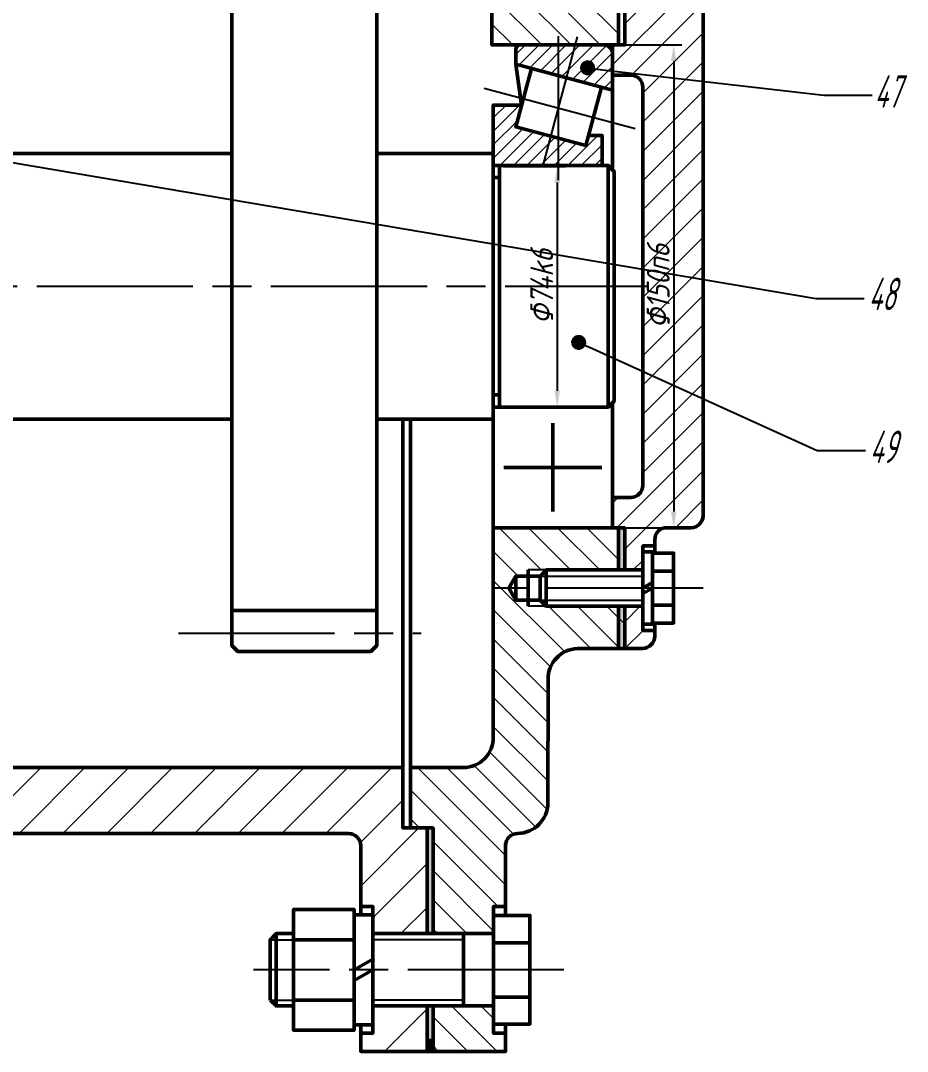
# Model space of a CAD drawing. Header units: millimetres. Extents: x 47 to 1236, y 39 to 880.
# Drawn here: x 394.3 to 530.5, y 337.2 to 495.7 of the extents above; entities that cross this region are included whole.
import ezdxf

# ---------------------------------------------------------------- set-up
doc = ezdxf.new("R2010")
doc.units = ezdxf.units.MM
doc.linetypes.add('ACAD_ISO08W100', pattern=[36, 24, -3, 6, -3])
doc.layers.get('Defpoints').update_dxf_attribs({"lineweight": 35})
for name, color, linetype, lineweight in [('中心线', 1, 'ACAD_ISO08W100', 35), ('剖面线', 6, 'Continuous', 35), ('尺寸', 4, 'Continuous', 25), ('粗实线', 7, 'Continuous', 50), ('细实线', 7, 'Continuous', 20)]:
    doc.layers.add(name, color=color, linetype=linetype, lineweight=lineweight)
doc.styles.get("Standard").update_dxf_attribs({"font": 'arial.ttf'})
doc.styles.add('工程字', font='gbenor.shx', dxfattribs={"width": 0.65, "oblique": 15, "height": 5, "bigfont": 'gbcbig.shx'})
doc.styles.add('工程字-35', font='gbeitc.shx', dxfattribs={"height": 3.5, "bigfont": 'gbcbig.shx'})
doc.dimstyles.new('GB-5', dxfattribs={"dimtxt": 5, "dimasz": 5, "dimexe": 2.5, "dimexo": 1, "dimgap": 1.25, "dimtad": 1, "dimdec": 0, "dimdsep": 46, "dimtxsty": '工程字', "dimcen": 5, "dimadec": 0, "dimazin": 0, "dimtol": 1, "dimtm": 0.029, "dimtfac": 0.7, "dimtdec": 0, "dimtix": 1, "dimtmove": 0, "dimatfit": 3, "dimtzin": 0, "dimarcsym": 0})
doc.dimstyles.new('ISO-25', dxfattribs={"dimtxt": 2.5, "dimasz": 2.5, "dimexe": 1.25, "dimexo": 0.625, "dimtad": 1, "dimtxsty": 'Standard', "dimcen": 2.5, "dimadec": 0, "dimazin": 0, "dimtfac": 1, "dimtmove": 0, "dimatfit": 3, "dimfxl": 1, "dimarcsym": 0})
pattern_1 = [(135, (-2345.1992, -1236.9755), (-2.245064, -2.245064), [])]
pattern_2 = [(45, (-2345.199, -1236.9755), (-3.367596, 3.367596), [])]

# ---------------------------------------------------------------- blocks, each defined once
blk = doc.blocks.new('*D45')
at = {"layer": 'Defpoints', "color": 0, "transparency": 16777216}
for p in [(527.72, 789.45), (527.72, 572.62), (186.04, 467.02)]:
    blk.add_point(p, dxfattribs=at)
at = {"layer": '尺寸', "color": 0, "lineweight": -2, "transparency": 16777216}
for p, q in [((186.04, 468.02), (186.04, 791.95)), ((527.72, 573.62), (527.72, 791.95)), ((191.04, 789.45), (522.72, 789.45))]:
    blk.add_line(p, q, dxfattribs=at)
at = {"layer": '尺寸', "color": 0, "transparency": 16777216}
for points in [[(191.04, 790.28), (191.04, 788.62), (186.04, 789.45)], [(522.72, 790.28), (522.72, 788.62), (527.72, 789.45)]]:
    blk.add_solid(points, dxfattribs=at)
at = {"layer": '尺寸', "color": 0, "lineweight": 20, "transparency": 16777216, "insert": (367.55, 793.2), "char_height": 5, "width": 5.653, "attachment_point": 5, "style": '工程字'}
blk.add_mtext('684', dxfattribs=at)
blk = doc.blocks.new('*D75')
at = {"layer": 'Defpoints', "color": 0, "transparency": 16777216}
for p in [(467.83, 473.29), (467.83, 436.28), (476.72, 436.28)]:
    blk.add_point(p, dxfattribs=at)
at = {"layer": '尺寸', "color": 0, "lineweight": -2, "transparency": 16777216}
for p, q in [((468.45, 473.29), (477.97, 473.29)), ((476.72, 470.79), (476.72, 438.78)), ((468.45, 436.28), (477.97, 436.28))]:
    blk.add_line(p, q, dxfattribs=at)
at = {"layer": '尺寸', "color": 0, "transparency": 16777216}
for points in [[(476.3, 470.79), (477.14, 470.79), (476.72, 473.29)], [(476.3, 438.78), (477.14, 438.78), (476.72, 436.28)]]:
    blk.add_solid(points, dxfattribs=at)
at = {"layer": '尺寸', "color": 0, "lineweight": 20, "transparency": 16777216, "insert": (474.34, 454.78), "char_height": 3.5, "attachment_point": 5, "rotation": 90, "style": '工程字-35'}
blk.add_mtext('Φ74k6', dxfattribs=at)
blk = doc.blocks.new('*D76')
at = {"layer": 'Defpoints', "color": 0, "transparency": 16777216}
for p in [(483.83, 491.97), (483.83, 417.71), (494.62, 417.71)]:
    blk.add_point(p, dxfattribs=at)
at = {"layer": '尺寸', "color": 0, "lineweight": -2, "transparency": 16777216}
for p, q in [((484.46, 491.97), (495.87, 491.97)), ((494.62, 489.47), (494.62, 420.21)), ((484.46, 417.71), (495.87, 417.71))]:
    blk.add_line(p, q, dxfattribs=at)
at = {"layer": '尺寸', "color": 0, "transparency": 16777216}
for points in [[(494.2, 489.47), (495.03, 489.47), (494.62, 491.97)], [(494.2, 420.21), (495.03, 420.21), (494.62, 417.71)]]:
    blk.add_solid(points, dxfattribs=at)
at = {"layer": '尺寸', "color": 0, "lineweight": 20, "transparency": 16777216, "insert": (492.24, 454.84), "char_height": 3.5, "attachment_point": 5, "rotation": 90, "style": '工程字-35'}
blk.add_mtext('Φ150n6', dxfattribs=at)

msp = doc.modelspace()

# ---------------------------------------------------------------- hatches: boundary and pattern name
at = {"layer": '剖面线', "lineweight": 20}
h = msp.add_hatch(dxfattribs=at)
h.set_pattern_fill('ANSI31', color=256, scale=1.857)
h.set_pattern_definition([(45, (-1369.831, -1140.957), (-4.169084, 4.169084), [])])
h.paths.add_polyline_path([(456.718, 665.459), (456.718, 672.439), (448.363, 672.439), (446.522, 672.439), (446.522, 669.647), (448.363, 669.647), (448.363, 665.459)])
h.paths.add_polyline_path([(456.718, 344.188), (448.363, 344.188), (448.363, 341.295), (448.363, 340.001), (446.522, 340.001), (446.522, 337.27), (446.562, 337.209), (448.363, 337.209), (456.718, 337.209)])
h = msp.add_hatch(color=256, dxfattribs=at)
h.dxf.hatch_style = 1
h.paths.add_polyline_path([(457.649, 672.439), (456.718, 672.439), (456.718, 665.459), (457.649, 665.459)])
h.paths.add_polyline_path([(457.649, 654.332), (456.718, 654.332), (456.718, 638.087), (457.649, 638.087)])
h.paths.add_polyline_path([(457.649, 371.561), (456.718, 371.561), (456.718, 355.315), (457.649, 355.315)])
h.paths.add_polyline_path([(457.649, 344.188), (456.718, 344.188), (456.718, 337.209), (457.649, 337.209), (457.649, 339.07)])
h = msp.add_hatch(dxfattribs=at)
h.set_pattern_fill('ANSI31', color=256)
h.set_pattern_definition([(45, (-2345.1992, -1236.9755), (-2.245064, 2.245064), [])])
h.paths.add_polyline_path([(499.165, 540.905), (497.696, 541.224), (497.683, 537.423), (491.189, 537.446), (491.207, 542.632), (489.879, 542.921), (489.879, 534.023), (499.165, 531.598)])
h.paths.add_polyline_path([(499.165, 543.917), (497.706, 543.917), (497.696, 541.224), (499.165, 540.905)])
h.paths.add_polyline_path([(491.212, 543.917), (489.879, 543.917), (489.879, 542.921), (491.207, 542.632)])
h.paths.add_polyline_path([(499.165, 531.598), (489.879, 534.023), (489.879, 530.949, -0.3694487), (488.018, 529.088), (485.226, 529.088), (485.226, 524.415), (487.087, 524.415), (487.087, 519.759), (499.165, 518.032)])
h.paths.add_polyline_path([(499.165, 518.032), (487.087, 519.759), (487.087, 511.709), (499.165, 509.886), (499.165, 513.298)])
h.paths.add_polyline_path([(499.165, 509.886), (487.087, 511.709), (487.087, 491.965), (486.157, 491.965), (485.226, 491.965), (485.226, 487.979), (499.165, 486.368)])
h.paths.add_polyline_path([(485.226, 487.979), (485.226, 487.332), (488.018, 487.332, -0.4012016), (489.879, 485.47), (489.879, 457.465), (499.165, 455.893), (499.165, 486.368)])
h.paths.add_polyline_path([(499.165, 455.893), (489.879, 457.465), (489.879, 441.74), (499.165, 437.526)])
h.paths.add_polyline_path([(499.165, 437.526), (489.879, 441.74), (489.879, 424.232, -0.4012016), (488.018, 422.37), (485.226, 422.37), (485.226, 417.707), (486.157, 417.707), (487.087, 417.707), (487.087, 411.233), (489.879, 411.233), (489.879, 414.936), (491.74, 414.936), (491.74, 415.866, -0.4549414), (493.581, 417.707), (497.304, 417.707, 0.3739206), (499.165, 419.569)])
h.paths.add_polyline_path([(494.721, 448.351), (494.721, 461.331), (490.346, 461.331), (490.346, 448.351)], flags=9)
h = msp.add_hatch(dxfattribs=at)
h.set_pattern_fill('ANSI31', color=256, scale=1.5)
h.set_pattern_definition(pattern_2)
edge = h.paths.add_edge_path()
edge.add_line((396.147, 541.399), (385.453, 541.399))
edge.add_line((385.453, 541.399), (385.453, 509.832))
edge.add_line((385.453, 509.832), (384.911, 508.521))
edge.add_line((384.911, 508.521), (383.596, 507.975))
edge.add_line((383.596, 507.975), (375.776, 507.975))
edge.add_line((375.776, 507.975), (375.776, 504.275))
edge.add_line((375.776, 504.275), (357.447, 504.275))
edge.add_line((357.447, 504.275), (357.446, 485.015))
edge.add_line((357.446, 485.015), (363.233, 485.015))
edge.add_line((363.233, 485.015), (363.233, 490.589))
edge.add_arc((364.619, 490.589), 1.386, 90, 180, ccw=False)
edge.add_line((364.619, 491.975), (381.582, 491.975))
edge.add_line((381.582, 491.975), (381.582, 496.268))
edge.add_line((381.582, 496.268), (382.116, 497.584))
edge.add_line((382.116, 497.584), (383.389, 498.108))
edge.add_line((383.389, 498.108), (421.134, 498.128))
edge.add_line((421.134, 498.128), (422.444, 498.67))
edge.add_line((422.444, 498.67), (422.99, 499.982))
edge.add_line((422.99, 499.982), (422.99, 524.415))
edge.add_line((422.99, 524.415), (404.658, 524.415))
edge.add_line((404.658, 524.415), (404.658, 528.137))
edge.add_line((404.658, 528.137), (398.004, 528.137))
edge.add_line((398.004, 528.137), (396.691, 528.681))
edge.add_line((396.691, 528.681), (396.147, 529.994))
edge.add_line((396.147, 529.994), (396.147, 541.399))
h = msp.add_hatch(dxfattribs=at)
h.set_pattern_fill('ANSI31', color=256, angle=90)
h.set_pattern_definition(pattern_1)
h.paths.add_polyline_path([(486.157, 524.415), (466.674, 524.415), (466.674, 522.677), (486.157, 519.892)])
h.paths.add_polyline_path([(486.157, 519.892), (466.674, 522.677), (466.674, 514.791), (486.157, 511.85)])
h.paths.add_polyline_path([(486.157, 511.85), (466.674, 514.791), (466.674, 491.965), (470.377, 491.965), (470.921, 491.965, -0.0622431), (471.088, 491.975), (483.833, 491.975), (486.157, 491.965)])
h = msp.add_hatch(dxfattribs=at)
h.set_pattern_fill('ANSI31', color=256, scale=0.46425)
h.set_pattern_definition([(45, (-1914.4235, -1095.9339), (-1.042271, 1.042271), [])])
h.paths.add_polyline_path([(485.226, 490.606, 0.3724662), (483.992, 491.965), (479.477, 491.965), (478.13, 486.92), (480.947, 486.164), (483.506, 485.481), (483.505, 485.477), (485.226, 485.015), (485.226, 490.579)])
h.paths.add_polyline_path([(479.477, 491.965), (476.871, 491.965), (476.871, 487.258), (478.13, 486.92)])
h.paths.add_polyline_path([(476.871, 491.965), (470.921, 491.965, 0.3938665), (470.377, 491.226), (470.377, 489.001), (476.871, 487.258)])
h.paths.add_polyline_path([(483.608, 478.056), (481.533, 478.056), (481.119, 476.498), (476.871, 477.64), (476.871, 473.423), (483.608, 473.423)])
h.paths.add_polyline_path([(476.871, 477.64), (475.732, 477.946), (474.524, 473.423), (476.871, 473.423)])
h.paths.add_polyline_path([(475.732, 477.946), (470.356, 479.391), (471.24, 482.709), (466.897, 482.709), (466.897, 473.423), (474.524, 473.423)])
h = msp.add_hatch(dxfattribs=at)
h.set_pattern_fill('ANSI31', color=256, scale=1.5)
h.set_pattern_definition(pattern_2)
h.paths.add_polyline_path([(381.582, 417.707), (363.233, 417.707), (363.233, 424.687), (357.447, 424.687), (357.447, 385.785, -0.4142136), (352.794, 380.847), (286.504, 380.847), (286.504, 371.561), (285.359, 371.561), (282.782, 371.561), (282.782, 355.315), (291.137, 355.315), (291.137, 359.503), (292.998, 359.503), (292.998, 368.884, -0.4107973), (294.686, 370.723), (357.447, 370.723), (444.547, 370.723, -0.4142136), (446.522, 368.862), (446.522, 359.503), (448.363, 359.503), (448.363, 355.315), (456.718, 355.315), (456.718, 371.561), (453.016, 371.561), (453.016, 380.847), (386.215, 380.847, -0.4129379), (381.582, 385.412)])
h = msp.add_hatch(dxfattribs=at)
h.set_pattern_fill('ANSI31', color=256, angle=90)
h.set_pattern_definition(pattern_1)
h.paths.add_polyline_path([(486.157, 417.707), (485.226, 417.707), (466.897, 417.707), (466.897, 385.547, -0.4185024), (462.312, 380.847), (454.193, 380.847), (454.193, 371.561), (457.649, 371.561), (457.649, 355.315), (462.302, 355.315), (466.935, 355.315), (466.935, 358.107), (466.935, 359.503), (468.796, 359.503), (468.796, 369.148, -0.3699414), (470.648, 370.723, 0.4121305), (475.281, 375.477), (475.304, 394.405, -0.4052806), (479.827, 399.156), (487.087, 399.156), (487.087, 405.65), (475.03, 405.65), (472.238, 405.65), (472.238, 406.601), (470.377, 406.601), (469.304, 408.442), (470.377, 410.303), (472.238, 410.303), (472.238, 411.233), (475.03, 411.233), (486.157, 411.233)])
h.paths.add_polyline_path([(466.935, 344.188), (462.302, 344.188), (457.649, 344.188), (457.649, 339.07), (457.649, 337.209), (466.935, 337.209), (468.796, 337.209), (468.796, 340.001), (466.935, 340.001)])
h = msp.add_hatch(color=256, dxfattribs=at)
h.dxf.hatch_style = 1
h.paths.add_polyline_path([(487.087, 417.707), (486.157, 417.707), (486.157, 411.233), (487.087, 411.233)])
h = msp.add_hatch(color=256, dxfattribs=at)
h.dxf.hatch_style = 1
h.paths.add_polyline_path([(487.087, 405.65), (486.157, 405.65), (486.157, 399.156), (487.087, 399.156)])
h = msp.add_hatch(dxfattribs=at)
h.set_pattern_fill('ANSI31', color=256, scale=0.9285)
h.set_pattern_definition([(45, (-1369.831, -1140.957), (-2.084542, 2.084542), [])])
h.paths.add_polyline_path([(491.579, 401.947), (489.879, 401.947), (489.879, 405.65), (487.087, 405.65), (487.087, 399.156), (489.879, 399.156, 0.5178632)])

# ---------------------------------------------------------------- linework, layer by layer
at = {"layer": '中心线', "lineweight": 25}
for points in [[(488.686, 479.067), (465.076, 485.379)], [(180.723, 454.851), (490.418, 454.851)], [(499.125, 408.442), (467.16, 408.442)], [(418.516, 401.502), (455.822, 401.502)], [(477.738, 349.752), (430.056, 349.752)]]:
    msp.add_lwpolyline(points, dxfattribs=at)
at = {"layer": '剖面线', "lineweight": 25}
for points in [[(479.804, 493.188), (474.524, 473.423)], [(476.871, 493.29), (476.871, 471.157)]]:
    msp.add_lwpolyline(points, dxfattribs=at)
at = {"layer": '尺寸', "lineweight": 25}
for points in [[(482.547, 488.296), (483.7, 488.155), (517.708, 484.226), (525.13, 484.226)], [(378.152, 476.327), (379.305, 476.186), (516.447, 452.967), (523.87, 452.967)], [(481.067, 445.746), (482.119, 445.261), (516.662, 429.587), (524.084, 429.587)], [(487.017, 411.322), (487.017, 411.322)], [(446.506, 337.322), (446.465, 337.382)]]:
    msp.add_lwpolyline(points, dxfattribs=at)
at = {"layer": '尺寸', "lineweight": 0, "transparency": 33554559}
for points in [[(481.395, 488.438), (480.323, 488.883), (480.242, 488.58)], [(480.242, 488.58), (480.242, 488.276), (481.395, 488.438)], [(480.242, 488.276), (481.395, 488.438), (480.323, 487.993)], [(480.464, 489.146), (481.395, 488.438), (480.323, 488.883)], [(481.395, 488.438), (480.323, 487.993), (480.484, 487.73)], [(480.687, 489.368), (480.464, 489.146), (481.395, 488.438)], [(480.484, 487.73), (480.687, 487.528), (481.395, 488.438)], [(481.395, 488.438), (480.95, 489.51), (480.687, 489.368)], [(480.687, 487.528), (481.395, 488.438), (480.95, 487.366)], [(481.233, 489.591), (481.395, 488.438), (480.95, 489.51)], [(481.395, 488.438), (480.95, 487.366), (481.253, 487.285)], [(481.536, 489.591), (481.233, 489.591), (481.395, 488.438)], [(481.253, 487.285), (481.556, 487.285), (481.395, 488.438)], [(481.395, 488.438), (481.84, 489.51), (481.536, 489.591)], [(482.102, 489.368), (481.395, 488.438), (481.84, 489.51)], [(482.305, 489.146), (482.102, 489.368), (481.395, 488.438)], [(481.395, 488.438), (482.466, 488.883), (482.305, 489.146)], [(482.547, 488.6), (481.395, 488.438), (482.466, 488.883)], [(482.547, 488.296), (482.547, 488.6), (481.395, 488.438)], [(481.556, 487.285), (481.395, 488.438), (481.84, 487.366)], [(481.395, 488.438), (481.84, 487.366), (482.102, 487.528)], [(482.102, 487.528), (482.325, 487.73), (481.395, 488.438)], [(482.325, 487.73), (481.395, 488.438), (482.466, 488.013)], [(481.395, 488.438), (482.466, 488.013), (482.547, 488.296)], [(480.016, 446.212), (479.126, 446.96), (478.964, 446.697)], [(479.348, 447.162), (480.016, 446.212), (479.126, 446.96)], [(479.611, 447.304), (479.348, 447.162), (480.016, 446.212)], [(480.016, 446.212), (479.894, 447.364), (479.611, 447.304)], [(480.198, 447.364), (480.016, 446.212), (479.894, 447.364)], [(480.501, 447.283), (480.198, 447.364), (480.016, 446.212)], [(480.016, 446.212), (480.744, 447.122), (480.501, 447.283)], [(480.966, 446.899), (480.016, 446.212), (480.744, 447.122)], [(478.964, 446.697), (478.863, 446.414), (480.016, 446.212)], [(478.863, 446.414), (480.016, 446.212), (478.863, 446.11)], [(480.016, 446.212), (478.863, 446.11), (478.924, 445.807)], [(478.924, 445.807), (479.065, 445.544), (480.016, 446.212)], [(479.065, 445.544), (480.016, 446.212), (479.288, 445.322)], [(480.016, 446.212), (479.288, 445.322), (479.53, 445.16)], [(479.53, 445.16), (479.834, 445.079), (480.016, 446.212)], [(479.834, 445.079), (480.016, 446.212), (480.137, 445.059)], [(481.108, 446.636), (480.966, 446.899), (480.016, 446.212)], [(480.016, 446.212), (481.169, 446.333), (481.108, 446.636)], [(481.169, 446.03), (480.016, 446.212), (481.169, 446.333)], [(480.016, 446.212), (480.137, 445.059), (480.42, 445.14)], [(480.42, 445.14), (480.683, 445.281), (480.016, 446.212)], [(480.683, 445.281), (480.016, 446.212), (480.906, 445.484)], [(480.016, 446.212), (480.906, 445.484), (481.067, 445.746)], [(481.067, 445.746), (481.169, 446.03), (480.016, 446.212)], [(457.588, 344.299), (456.658, 344.299), (457.588, 339.182)], [(456.658, 344.299), (457.588, 339.182), (456.658, 339.182)], [(457.588, 339.182), (456.658, 339.182), (457.588, 337.322)], [(456.658, 339.182), (457.588, 337.322), (456.658, 337.322)]]:
    msp.add_solid(points, dxfattribs=at)
at = {"layer": '粗实线', "lineweight": 50}
for p, q in [((467.828, 471.562), (467.828, 438.14)), ((488.018, 422.37), (485.226, 422.37)), ((466.897, 417.707), (466.897, 385.365)), ((470.377, 410.303), (470.377, 406.601)), ((486.157, 405.65), (486.157, 399.156))]:
    msp.add_line(p, q, dxfattribs=at)
for points in [[(499.165, 543.917), (499.165, 513.298), (499.165, 419.569)], [(486.157, 491.965), (470.377, 491.965), (466.674, 491.965), (466.674, 524.415), (486.157, 524.415)], [(486.157, 491.965), (487.087, 491.965), (487.087, 524.415), (485.226, 524.415), (486.157, 524.415), (486.157, 491.965), (485.226, 491.965), (485.226, 487.332), (488.018, 487.332)], [(483.833, 491.975), (471.002, 491.975)], [(470.377, 491.226), (470.377, 489.001), (485.226, 485.015)], [(485.226, 472.715), (485.226, 490.579)], [(466.897, 480.848), (466.897, 473.423), (466.897, 482.709), (471.247, 482.709), (470.377, 489.001)], [(489.879, 485.47), (489.879, 424.211)], [(483.608, 473.423), (483.608, 478.056), (481.524, 478.056)], [(381.582, 475.284), (426.71, 475.284)], [(449.004, 475.284), (466.897, 475.284)], [(484.538, 436.279), (466.897, 436.279), (466.897, 473.423), (484.073, 473.423), (484.538, 473.423)], [(467.828, 473.423), (467.828, 471.562), (466.897, 471.562)], [(467.828, 436.279), (467.828, 438.14), (466.897, 438.14)], [(466.897, 436.279), (466.897, 417.707), (485.226, 417.707), (485.226, 436.967)], [(426.71, 434.418), (381.582, 434.418)], [(449.004, 434.418), (466.897, 434.418)], [(453.016, 434.418), (453.016, 380.847)], [(454.193, 434.418), (454.193, 371.561)], [(476.061, 420.196), (476.061, 433.791)], [(468.536, 426.993), (483.587, 426.993)], [(485.226, 411.233), (486.157, 411.233), (486.157, 417.707), (485.226, 417.707)], [(487.087, 411.233), (487.087, 417.707), (486.157, 417.707)], [(493.581, 417.707), (497.304, 417.707)], [(491.74, 413.823), (491.74, 415.866)], [(475.03, 405.65), (489.879, 405.65), (489.879, 408.442), (489.879, 402.878), (491.356, 402.878), (491.356, 414.005), (489.879, 414.005)], [(491.74, 401.017), (491.74, 403.06), (491.74, 401.947), (489.879, 401.947), (489.879, 414.936), (491.74, 414.936)], [(489.879, 407.592), (491.356, 408.442), (491.356, 403.06), (494.613, 403.06), (494.613, 413.823), (491.356, 413.823)], [(494.613, 413.823), (494.613, 411.031), (491.356, 411.031)], [(472.238, 405.65), (472.238, 411.233)], [(475.03, 411.233), (489.879, 411.233)], [(474.099, 406.601), (470.377, 406.601), (469.304, 408.442), (470.377, 410.303), (474.099, 410.303)], [(489.879, 408.442), (491.356, 409.291)], [(494.613, 403.06), (494.613, 405.832), (491.356, 405.832)], [(426.71, 401.502), (426.71, 404.982), (449.004, 404.982)], [(487.087, 399.156), (487.087, 405.65)], [(479.827, 399.156), (489.879, 399.156)], [(475.281, 375.378), (475.304, 394.504)], [(386.215, 380.847), (453.016, 380.847)], [(453.016, 380.847), (453.016, 371.561), (457.649, 371.561), (457.649, 355.315)], [(454.193, 380.847), (462.312, 380.847)], [(457.649, 380.847), (454.193, 380.847)], [(456.718, 371.561), (456.718, 355.315)], [(294.686, 370.723), (357.447, 370.723), (444.661, 370.723)], [(446.522, 341.295), (446.522, 340.001), (448.363, 340.001), (448.363, 359.503), (446.522, 359.503), (446.522, 368.862)], [(468.796, 359.038), (468.796, 358.107), (468.796, 369.148)], [(448.363, 351.411), (445.49, 349.752), (445.49, 340.466), (436.204, 340.466), (436.204, 359.038), (445.49, 359.038), (445.49, 340.466)], [(445.49, 348.093), (448.363, 349.752), (448.363, 341.295), (445.49, 341.295), (445.49, 358.208), (448.363, 358.208)], [(446.522, 359.503), (446.522, 358.208)], [(468.796, 359.503), (466.935, 359.503), (466.935, 340.466)], [(466.935, 355.315), (462.302, 355.315), (462.302, 344.188), (466.935, 344.188), (466.935, 349.752), (466.935, 341.397), (472.518, 341.397), (472.518, 358.107), (466.935, 358.107), (466.935, 353.92), (472.518, 353.92)], [(433.513, 355.315), (436.204, 355.315)], [(448.363, 355.315), (462.302, 355.315)], [(436.204, 354.385), (445.49, 354.385)], [(466.935, 349.752), (466.935, 340.001), (468.796, 340.001)], [(466.935, 341.397), (466.935, 345.564), (472.518, 345.564)], [(436.204, 344.188), (433.513, 344.188)], [(436.204, 340.466), (436.204, 345.099), (445.49, 345.099)], [(468.796, 338.139), (468.796, 341.397), (468.796, 337.209), (466.935, 337.209), (457.649, 337.209), (457.649, 339.07), (457.649, 344.188), (457.649, 337.209), (448.363, 337.209), (446.522, 337.209), (446.522, 340.001), (448.363, 340.001)], [(462.302, 344.188), (448.363, 344.188)], [(456.718, 344.188), (456.718, 337.209)]]:
    msp.add_lwpolyline(points, dxfattribs=at)
for points in [[(448.074, 510.992), (427.64, 510.992), (426.71, 510.061), (426.71, 475.284), (426.71, 474.354), (426.71, 454.851), (426.71, 399.641), (427.64, 398.711), (448.074, 398.711), (449.004, 399.641), (449.004, 436.279), (449.004, 454.851), (449.004, 473.423), (449.004, 510.061)], [(483.506, 485.481), (472.744, 488.353), (470.356, 479.391), (481.119, 476.498)], [(485.469, 454.851), (485.469, 472.492), (484.538, 473.423), (484.538, 454.851), (484.538, 436.279), (485.469, 437.21)], [(474.099, 408.442), (474.099, 406.58), (475.03, 405.65), (475.03, 411.233), (474.099, 410.303)], [(432.583, 345.099), (432.583, 354.385), (433.513, 355.315), (433.513, 344.188)]]:
    msp.add_lwpolyline(points, close=True, dxfattribs=at)
at = {"layer": '粗实线', "lineweight": 25}
for points in [[(475.03, 411.233), (472.238, 411.233)], [(475.03, 405.65), (472.238, 405.65)]]:
    msp.add_lwpolyline(points, dxfattribs=at)
at = {"layer": '粗实线', "lineweight": 50}
for centre, radius, start, end in [((471.045, 491.303), 0.673, 86.35268, 186.59064), ((483.823, 490.572), 1.403, 1.38904, 90.40902), ((487.975, 485.428), 1.904, 1.27853, 88.72147), ((487.975, 424.274), 1.904, 271.27853, 358.72147), ((497.164, 419.708), 2.006, 273.99638, 356.00362), ((493.463, 415.985), 1.727, 86.07506, 183.92608), ((489.743, 401.152), 2.001, 273.91488, 356.79588), ((480.015, 394.449), 4.711, 92.28742, 180.67259), ((462.288, 385.456), 4.609, 270.29402, 1.13172), ((470.571, 375.433), 4.711, 270.94223, 359.32741), ((444.604, 368.805), 1.919, 1.69805, 88.30195), ((470.641, 368.855), 1.868, 90.21931, 179.78069)]:
    msp.add_arc(centre, radius, start, end, dxfattribs=at)
at = {"layer": '细实线', "lineweight": 25}
for points in [[(474.099, 410.303), (489.879, 410.303)], [(474.099, 406.58), (489.879, 406.58)], [(462.302, 355.315), (462.302, 354.385), (448.363, 354.385)], [(432.583, 354.385), (436.204, 354.385)], [(432.583, 345.099), (436.204, 345.099)], [(462.302, 344.188), (462.302, 345.099), (448.363, 345.099)]]:
    msp.add_lwpolyline(points, dxfattribs=at)

# ---------------------------------------------------------------- texts
at = {"layer": '尺寸', "lineweight": 20, "char_height": 5, "attachment_point": 1, "style": '工程字'}
for s, insert in [('47', (525.43, 487.305)), ('48', (524.522, 456.169)), ('49', (524.706, 432.666))]:
    msp.add_mtext_dynamic_manual_height_columns(s, width=11.14604, gutter_width=12.5, heights=[0], dxfattribs=dict(at, insert=insert))

# ---------------------------------------------------------------- dimensions: what is measured, and where the dimension line sits
at = {"layer": '尺寸', "lineweight": 20}
dim = msp.add_linear_dim(base=(527.722, 789.45), p1=(186.04, 467.022), p2=(527.722, 572.623), text='684', dimstyle='GB-5', override={"dimpost": '%%c<>'}, dxfattribs=at)
dim.commit()
dim.dimension.update_dxf_attribs({"geometry": '*D45', "text_midpoint": (367.554, 789.45), "dimtype": 160})
for base, p1, p2, text, picture, middle in [((494.617, 417.707), (483.833, 491.975), (483.833, 417.707), 'Φ150n6', '*D76', (492.242, 454.841)), ((476.719, 436.279), (467.829, 473.29), (467.829, 436.279), 'Φ74k6', '*D75', (474.344, 454.784))]:
    dim = msp.add_linear_dim(base=base, p1=p1, p2=p2, angle=90, text=text, dimstyle='ISO-25', override={"dimtxsty": '工程字-35'}, dxfattribs=at)
    dim.commit()
    dim.dimension.update_dxf_attribs({"geometry": picture, "text_midpoint": middle})

doc.saveas('drawing.dxf')
